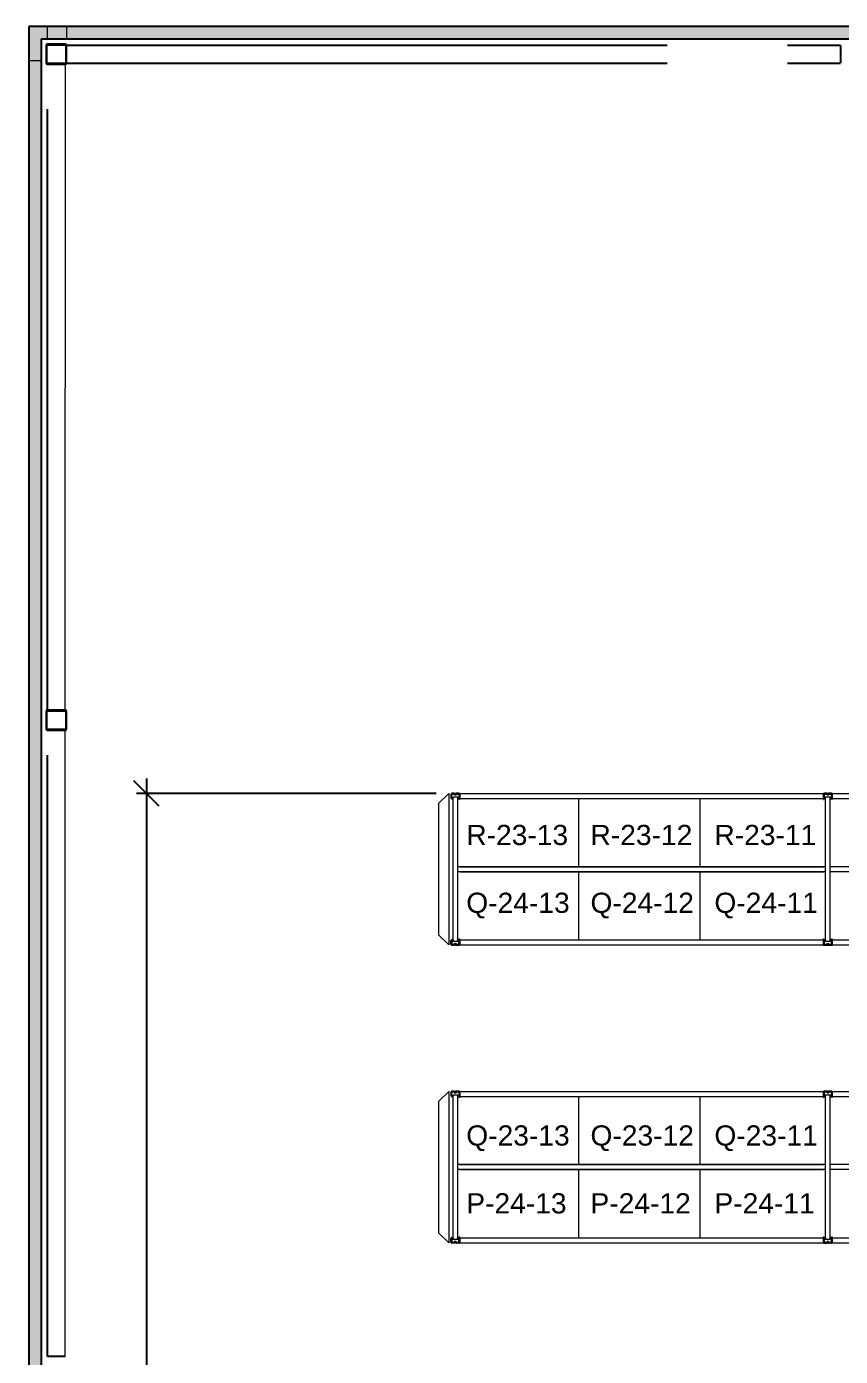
# Model space of a CAD drawing. Header units: inches. Extents: x 2743 to 10591, y -1604 to 5792.
# Drawn here: x 2807 to 3129, y 5121 to 5648 of the extents above; entities that cross this region are included whole.
import ezdxf

# ---------------------------------------------------------------- set-up
doc = ezdxf.new("R2010")
doc.units = ezdxf.units.IN
doc.header["$LTSCALE"] = 0.1875
doc.header["$MEASUREMENT"] = 0
doc.header["$PDMODE"] = 3
doc.header["$PDSIZE"] = 1.5
doc.linetypes.add('CENTERX2', pattern=[101.6, 63.5, -12.7, 12.7, -12.7])
doc.linetypes.add('dash2', pattern=[500, 400, -100])
for name, color, linetype, lineweight in [('22 Dimension', 7, 'Continuous', 5), ('32 Echelle', 160, 'Continuous', 15), ('33 Poutre', 30, 'Continuous', 15), ('37 Protection', 1, 'Continuous', 15)]:
    doc.layers.add(name, color=color, linetype=linetype, lineweight=lineweight)
for name, color, linetype in [('A-N-MUR-EXT', 5, 'Continuous'), ('A-N-MUR-INT', 3, 'Continuous'), ('A-N-STRUCTURE', 4, 'Continuous'), ('fill253', 253, 'Continuous'), ('S-N-ACIER', 4, 'Continuous')]:
    doc.layers.add(name, color=color, linetype=linetype)
doc.styles.add('arial', font='')
doc.styles.add('NOTE_GROS', font='', dxfattribs={"height": 20})
doc.styles.get('arial').set_extended_font_data('Arial')
doc.styles.get('NOTE_GROS').set_extended_font_data('SansSerif')
doc.dimstyles.new('Inch-Fraction-GROS', dxfattribs={"dimtxt": 20, "dimasz": 10, "dimexe": 4, "dimexo": 5, "dimgap": 1, "dimtad": 0, "dimtih": 1, "dimtoh": 1, "dimdec": 4, "dimzin": 0, "dimdsep": 46, "dimlunit": 5, "dimtxsty": 'NOTE_GROS', "dimblk": 'OBLIQUE', "dimcen": 0, "dimdle": 6, "dimadec": 1, "dimazin": 2, "dimtfac": 0.5, "dimtdec": 4, "dimtofl": 0, "dimtmove": 0, "dimatfit": 3, "dimfxl": 1, "dimtfillclr": 1, "dimfrac": 1, "dimtolj": 1, "dimtzin": 0, "dimarcsym": 0})

# ---------------------------------------------------------------- blocks, each defined once
blk = doc.blocks.new('_Oblique')
at = {"color": 0, "linetype": 'ByBlock', "lineweight": -2}
blk.add_line((-0.5, -0.5), (0.5, 0.5), dxfattribs=at)
blk = doc.blocks.new('*D120')
at = {"layer": '22 Dimension', "color": 0, "lineweight": -2, "transparency": 16777216}
for p, q in [((2854.05, 5350), (2854.05, 4410.99)), ((2968.83, 5344), (2850.05, 5344)), ((2854.05, 3449.98), (2854.05, 4388.99)), ((2968.83, 3455.98), (2850.05, 3455.98))]:
    blk.add_line(p, q, dxfattribs=at)
at = {"layer": 'Defpoints', "color": 0, "transparency": 16777216}
for p in [(2854.05, 5344), (2973.83, 5344), (2973.83, 3455.98)]:
    blk.add_point(p, dxfattribs=at)
at = {"layer": '22 Dimension', "color": 0, "lineweight": -2, "transparency": 16777216, "xscale": 10, "yscale": 10, "zscale": 10}
for p, rotation in [((2854.05, 5344), 90), ((2854.05, 3455.98), 270)]:
    blk.add_blockref('_Oblique', p, dxfattribs=dict(at, rotation=rotation))
at = {"layer": '22 Dimension', "color": 0, "transparency": 16777216, "insert": (2854.05, 4399.99), "char_height": 20, "attachment_point": 5, "style": 'NOTE_GROS'}
blk.add_mtext('\\A1;1888', dxfattribs=at)

msp = doc.modelspace()

# ---------------------------------------------------------------- hatches: boundary and pattern name
at = {"layer": '32 Echelle'}
for points in [[(2975.45882, 5341.81503), (2975.45882, 5342.00253), (2975.27132, 5342.00253)], [(2977.45882, 5341.81503), (2977.45882, 5342.00253), (2977.64632, 5342.00253)], [(3123.08382, 5341.81503), (3123.08382, 5342.00253), (3122.89632, 5342.00253)], [(3123.08382, 5341.81503), (3123.08382, 5342.00253), (3122.89632, 5342.00253)], [(3125.08382, 5341.81503), (3125.08382, 5342.00253), (3125.27132, 5342.00253)], [(3125.08382, 5341.81503), (3125.08382, 5342.00253), (3125.27132, 5342.00253)], [(2975.45882, 5286.19003), (2975.45882, 5286.00253), (2975.27132, 5286.00253)], [(2977.45882, 5286.19003), (2977.45882, 5286.00253), (2977.64632, 5286.00253)], [(3123.08382, 5286.19003), (3123.08382, 5286.00253), (3122.89632, 5286.00253)], [(3123.08382, 5286.19003), (3123.08382, 5286.00253), (3122.89632, 5286.00253)], [(3125.08382, 5286.19003), (3125.08382, 5286.00253), (3125.27132, 5286.00253)], [(3125.08382, 5286.19003), (3125.08382, 5286.00253), (3125.27132, 5286.00253)], [(2975.45882, 5223.81503), (2975.45882, 5224.00253), (2975.27132, 5224.00253)], [(2977.45882, 5223.81503), (2977.45882, 5224.00253), (2977.64632, 5224.00253)], [(3123.08382, 5223.81503), (3123.08382, 5224.00253), (3122.89632, 5224.00253)], [(3123.08382, 5223.81503), (3123.08382, 5224.00253), (3122.89632, 5224.00253)], [(3125.08382, 5223.81503), (3125.08382, 5224.00253), (3125.27132, 5224.00253)], [(3125.08382, 5223.81503), (3125.08382, 5224.00253), (3125.27132, 5224.00253)], [(2975.45882, 5168.19003), (2975.45882, 5168.00253), (2975.27132, 5168.00253)], [(2977.45882, 5168.19003), (2977.45882, 5168.00253), (2977.64632, 5168.00253)], [(3123.08382, 5168.19003), (3123.08382, 5168.00253), (3122.89632, 5168.00253)], [(3123.08382, 5168.19003), (3123.08382, 5168.00253), (3122.89632, 5168.00253)], [(3125.08382, 5168.19003), (3125.08382, 5168.00253), (3125.27132, 5168.00253)], [(3125.08382, 5168.19003), (3125.08382, 5168.00253), (3125.27132, 5168.00253)]]:
    msp.add_hatch(color=256, dxfattribs=at).paths.add_polyline_path(points)
at = {"layer": 'fill253'}
h = msp.add_hatch(color=7, dxfattribs=at)
h.dxf.hatch_style = 1
h.paths.add_polyline_path([(5517.44902, 4634.2983), (5512.52777, 4634.2983), (5512.54172, 4296.66232), (5517.46297, 4296.66232)])
h.paths.add_polyline_path([(5517.44903, 4881.11089), (5512.52778, 4881.11089), (5512.52778, 4775.21102), (5517.44903, 4775.21102)])
h.paths.add_polyline_path([(5517.44903, 5127.92329), (5512.52778, 5127.92329), (5512.52777, 5022.02362), (5517.44902, 5022.02362)])
h.paths.add_polyline_path([(4628.42938, 2943.29277), (4625.95018, 2938.37099), (5517.46297, 2938.37152), (5517.46297, 3130.36129), (5512.54172, 3130.36129), (5512.54172, 2943.29277)])
h.paths.add_polyline_path([(4200.50372, 2845.33593), (4208.49739, 2846.64062), (4193.49822, 2938.36282), (4192.72048, 2943.12545), (4184.51381, 2943.12545), (4185.25735, 2938.4929)])
h.paths.add_polyline_path([(4618.93272, 2938.2042), (4619.31197, 2936.00974), (4626.09389, 2937.11042), (4625.95018, 2938.37099), (4628.42938, 2943.29277), (4618.12265, 2943.29277)])
h.paths.add_polyline_path([(5517.46297, 5355.98239), (5512.54172, 5355.98239), (5512.52778, 5268.83602), (5517.44903, 5268.83602)])
h.paths.add_polyline_path([(2812.35741, 3123.02867), (2806.55239, 3125.08232), (2806.55239, 3123.83686), (2807.41263, 3123.50795), (2807.41906, 2938.2042), (3075.9398, 2938.37153), (3075.93335, 2943.29278), (2812.34031, 2943.12545)])
h.paths.add_polyline_path([(2807.41906, 3827.66882), (2812.34031, 3826.6441), (2812.34031, 4320.4792), (2807.41906, 4320.4792)])
h.paths.add_polyline_path([(5512.54172, 3862.52649), (5517.46297, 3862.52649), (5517.46297, 4254.42566), (5512.54172, 4254.42566)])
h.paths.add_polyline_path([(5512.5356, 3801.08425), (5517.45685, 3801.08425), (5517.46297, 3862.52649), (5512.54172, 3862.52649)])
h.paths.add_polyline_path([(5512.54172, 3656.9925), (5517.46297, 3656.9925), (5517.45685, 3765.06188), (5512.5356, 3765.06188)])
h.paths.add_polyline_path([(5512.53298, 3584.94295), (5517.45423, 3584.94295), (5517.46296, 3620.96895), (5512.54171, 3620.96895)])
h.paths.add_polyline_path([(5512.5391, 3512.89586), (5517.46035, 3512.89586), (5517.46066, 3548.92185), (5512.53941, 3548.92185)])
h.paths.add_polyline_path([(5512.5391, 3440.8512), (5517.46035, 3440.8512), (5517.46035, 3476.87475), (5512.5391, 3476.87475)])
h.paths.add_polyline_path([(4035.91549, 5642.91315), (4035.91549, 5647.83442), (2807.41263, 5647.83442), (2807.41906, 4361.46337), (2812.34031, 4361.46337), (2812.33388, 5642.91317)])
h.paths.add_polyline_path([(3118.18201, 2943.29277), (3118.18223, 2938.37152), (4185.31745, 2938.2042), (4184.51381, 2943.12545)])
h.paths.add_polyline_path([(4279.25656, 5642.88457), (4279.25657, 5647.80617), (4078.1514, 5647.83389), (4078.1514, 5642.91262)])
h.paths.add_polyline_path([(4872.5115, 5647.66709), (4872.5115, 5642.74584), (5512.54172, 5642.74584), (5512.54177, 5510.71941), (5517.46302, 5510.71941), (5517.46297, 5647.66709)])
h.paths.add_polyline_path([(5517.45593, 3260.73346), (5512.53008, 3260.73345), (5512.54172, 3172.43063), (5517.46297, 3172.43063)])
h.paths.add_polyline_path([(5512.53008, 3296.75701), (5517.45593, 3296.75699), (5517.45423, 3404.82765), (5512.53298, 3404.82765)])

# ---------------------------------------------------------------- linework, layer by layer
at = {"layer": '22 Dimension'}
for p, q in [((2814.78387, 5642.91317), (2814.78387, 5647.83442)), ((2822.33386, 5647.83442), (2822.33386, 5642.91317)), ((2812.36131, 5634.2346), (2807.41263, 5634.23998)), ((2821.81843, 5632.29853), (2821.7712, 5377.06387)), ((2821.81843, 5632.29853), (2821.81843, 5632.91319)), ((2821.76972, 5369.06389), (2821.72382, 5121.01827)), ((3025.45882, 5315.00253), (3025.45882, 5342.00253)), ((3073.45882, 5315.00253), (3073.45882, 5342.00253)), ((3123.08382, 5315.00253), (2977.45882, 5315.00253)), ((3123.08382, 5313.00253), (2977.45882, 5313.00253)), ((3025.45882, 5286.00253), (3025.45882, 5313.00253)), ((3073.45882, 5286.00253), (3073.45882, 5313.00253)), ((3270.70882, 5315.00253), (3125.08382, 5315.00253)), ((3270.70882, 5313.00253), (3125.08382, 5313.00253)), ((3025.45882, 5197.00253), (3025.45882, 5224.00253)), ((3073.45882, 5197.00253), (3073.45882, 5224.00253)), ((3123.08382, 5197.00253), (2977.45882, 5197.00253)), ((3123.08382, 5195.00253), (2977.45882, 5195.00253)), ((3025.45882, 5168.00253), (3025.45882, 5195.00253)), ((3073.45882, 5168.00253), (3073.45882, 5195.00253)), ((3270.70882, 5197.00253), (3125.08382, 5197.00253)), ((3270.70882, 5195.00253), (3125.08382, 5195.00253))]:
    msp.add_line(p, q, dxfattribs=at)
at = {"layer": '32 Echelle', "linetype": 'Continuous', "lineweight": 25}
for p, q in [((2974.83386, 5343.81878), (2974.83386, 5342.18628)), ((2974.92386, 5342.18628), (2974.92386, 5343.81878)), ((2975.94645, 5344.00253), (2975.01761, 5344.00253)), ((2975.01761, 5343.91253), (2975.94645, 5343.91253)), ((2975.43386, 5342.09253), (2975.01761, 5342.09253)), ((2975.01761, 5342.00253), (2975.43386, 5342.00253)), ((2975.43386, 5342.00253), (2975.43386, 5342.09253)), ((2976.0361, 5343.84619), (2976.08001, 5343.70256)), ((2976.16608, 5343.72887), (2976.12217, 5343.8725)), ((2976.6619, 5343.66253), (2976.25573, 5343.66253)), ((2976.25573, 5343.57253), (2976.6619, 5343.57253)), ((2976.79547, 5343.8725), (2976.75155, 5343.72887)), ((2976.83762, 5343.70256), (2976.88153, 5343.84619)), ((2977.90002, 5344.00253), (2976.97119, 5344.00253)), ((2976.97119, 5343.91253), (2977.90002, 5343.91253)), ((2977.90002, 5342.09253), (2977.48377, 5342.09253)), ((2977.48377, 5342.09253), (2977.48377, 5342.00253)), ((2977.48377, 5342.00253), (2977.90002, 5342.00253)), ((2977.99377, 5343.81878), (2977.99377, 5342.18628)), ((2978.08377, 5342.18628), (2978.08377, 5343.81878)), ((3122.45886, 5343.81878), (3122.45886, 5342.18628)), ((3122.45886, 5343.81878), (3122.45886, 5342.18628)), ((3122.54886, 5342.18628), (3122.54886, 5343.81878)), ((3122.54886, 5342.18628), (3122.54886, 5343.81878)), ((3123.57145, 5344.00253), (3122.64261, 5344.00253)), ((3123.57145, 5344.00253), (3122.64261, 5344.00253)), ((3122.64261, 5343.91253), (3123.57145, 5343.91253)), ((3122.64261, 5343.91253), (3123.57145, 5343.91253)), ((3123.05886, 5342.09253), (3122.64261, 5342.09253)), ((3123.05886, 5342.09253), (3122.64261, 5342.09253)), ((3122.64261, 5342.00253), (3123.05886, 5342.00253)), ((3122.64261, 5342.00253), (3123.05886, 5342.00253)), ((3123.05886, 5342.00253), (3123.05886, 5342.09253)), ((3123.05886, 5342.00253), (3123.05886, 5342.09253)), ((3123.6611, 5343.84619), (3123.70501, 5343.70256)), ((3123.6611, 5343.84619), (3123.70501, 5343.70256)), ((3123.79108, 5343.72887), (3123.74717, 5343.8725)), ((3123.79108, 5343.72887), (3123.74717, 5343.8725)), ((3124.2869, 5343.66253), (3123.88073, 5343.66253)), ((3124.2869, 5343.66253), (3123.88073, 5343.66253)), ((3123.88073, 5343.57253), (3124.2869, 5343.57253)), ((3123.88073, 5343.57253), (3124.2869, 5343.57253)), ((3124.42047, 5343.8725), (3124.37655, 5343.72887)), ((3124.42047, 5343.8725), (3124.37655, 5343.72887)), ((3124.46262, 5343.70256), (3124.50653, 5343.84619)), ((3124.46262, 5343.70256), (3124.50653, 5343.84619)), ((3125.52502, 5344.00253), (3124.59619, 5344.00253)), ((3125.52502, 5344.00253), (3124.59619, 5344.00253)), ((3124.59619, 5343.91253), (3125.52502, 5343.91253)), ((3124.59619, 5343.91253), (3125.52502, 5343.91253)), ((3125.52502, 5342.09253), (3125.10877, 5342.09253)), ((3125.10877, 5342.09253), (3125.10877, 5342.00253)), ((3125.52502, 5342.09253), (3125.10877, 5342.09253)), ((3125.10877, 5342.09253), (3125.10877, 5342.00253)), ((3125.10877, 5342.00253), (3125.52502, 5342.00253)), ((3125.10877, 5342.00253), (3125.52502, 5342.00253)), ((3125.61877, 5343.81878), (3125.61877, 5342.18628)), ((3125.61877, 5343.81878), (3125.61877, 5342.18628)), ((3125.70877, 5342.18628), (3125.70877, 5343.81878)), ((3125.70877, 5342.18628), (3125.70877, 5343.81878)), ((2974.83386, 5284.18628), (2974.83386, 5285.81878)), ((2974.92386, 5285.81878), (2974.92386, 5284.18628)), ((2975.01761, 5286.00253), (2975.43386, 5286.00253)), ((2975.43386, 5285.91253), (2975.01761, 5285.91253)), ((2975.01761, 5284.09253), (2975.94645, 5284.09253)), ((2975.94645, 5284.00253), (2975.01761, 5284.00253)), ((2975.43386, 5286.00253), (2975.43386, 5285.91253)), ((2976.0361, 5284.15887), (2976.08001, 5284.3025)), ((2976.16608, 5284.27619), (2976.12217, 5284.13256)), ((2976.25573, 5284.43253), (2976.6619, 5284.43253)), ((2976.6619, 5284.34253), (2976.25573, 5284.34253)), ((2976.79547, 5284.13256), (2976.75155, 5284.27619)), ((2976.83762, 5284.3025), (2976.88153, 5284.15887)), ((2976.97119, 5284.09253), (2977.90002, 5284.09253)), ((2977.90002, 5284.00253), (2976.97119, 5284.00253)), ((2977.48377, 5286.00253), (2977.90002, 5286.00253)), ((2977.48377, 5285.91253), (2977.48377, 5286.00253)), ((2977.90002, 5285.91253), (2977.48377, 5285.91253)), ((2977.99377, 5284.18628), (2977.99377, 5285.81878)), ((2978.08377, 5285.81878), (2978.08377, 5284.18628)), ((3122.45886, 5284.18628), (3122.45886, 5285.81878)), ((3122.45886, 5284.18628), (3122.45886, 5285.81878)), ((3122.54886, 5285.81878), (3122.54886, 5284.18628)), ((3122.54886, 5285.81878), (3122.54886, 5284.18628)), ((3122.64261, 5286.00253), (3123.05886, 5286.00253)), ((3122.64261, 5286.00253), (3123.05886, 5286.00253)), ((3123.05886, 5285.91253), (3122.64261, 5285.91253)), ((3123.05886, 5285.91253), (3122.64261, 5285.91253)), ((3122.64261, 5284.09253), (3123.57145, 5284.09253)), ((3122.64261, 5284.09253), (3123.57145, 5284.09253)), ((3123.57145, 5284.00253), (3122.64261, 5284.00253)), ((3123.57145, 5284.00253), (3122.64261, 5284.00253)), ((3123.05886, 5286.00253), (3123.05886, 5285.91253)), ((3123.05886, 5286.00253), (3123.05886, 5285.91253)), ((3123.6611, 5284.15887), (3123.70501, 5284.3025)), ((3123.6611, 5284.15887), (3123.70501, 5284.3025)), ((3123.79108, 5284.27619), (3123.74717, 5284.13256)), ((3123.79108, 5284.27619), (3123.74717, 5284.13256)), ((3123.88073, 5284.43253), (3124.2869, 5284.43253)), ((3123.88073, 5284.43253), (3124.2869, 5284.43253)), ((3124.2869, 5284.34253), (3123.88073, 5284.34253)), ((3124.2869, 5284.34253), (3123.88073, 5284.34253)), ((3124.42047, 5284.13256), (3124.37655, 5284.27619)), ((3124.42047, 5284.13256), (3124.37655, 5284.27619)), ((3124.46262, 5284.3025), (3124.50653, 5284.15887)), ((3124.46262, 5284.3025), (3124.50653, 5284.15887)), ((3124.59619, 5284.09253), (3125.52502, 5284.09253)), ((3124.59619, 5284.09253), (3125.52502, 5284.09253)), ((3125.52502, 5284.00253), (3124.59619, 5284.00253)), ((3125.52502, 5284.00253), (3124.59619, 5284.00253)), ((3125.10877, 5286.00253), (3125.52502, 5286.00253)), ((3125.10877, 5285.91253), (3125.10877, 5286.00253)), ((3125.10877, 5286.00253), (3125.52502, 5286.00253)), ((3125.10877, 5285.91253), (3125.10877, 5286.00253)), ((3125.52502, 5285.91253), (3125.10877, 5285.91253)), ((3125.52502, 5285.91253), (3125.10877, 5285.91253)), ((3125.61877, 5284.18628), (3125.61877, 5285.81878)), ((3125.61877, 5284.18628), (3125.61877, 5285.81878)), ((3125.70877, 5285.81878), (3125.70877, 5284.18628)), ((3125.70877, 5285.81878), (3125.70877, 5284.18628)), ((2974.83386, 5225.81878), (2974.83386, 5224.18628)), ((2974.92386, 5224.18628), (2974.92386, 5225.81878)), ((2975.94645, 5226.00253), (2975.01761, 5226.00253)), ((2975.01761, 5225.91253), (2975.94645, 5225.91253)), ((2975.43386, 5224.09253), (2975.01761, 5224.09253)), ((2975.01761, 5224.00253), (2975.43386, 5224.00253)), ((2975.43386, 5224.00253), (2975.43386, 5224.09253)), ((2976.0361, 5225.84619), (2976.08001, 5225.70256)), ((2976.16608, 5225.72887), (2976.12217, 5225.8725)), ((2976.6619, 5225.66253), (2976.25573, 5225.66253)), ((2976.25573, 5225.57253), (2976.6619, 5225.57253)), ((2976.79547, 5225.8725), (2976.75155, 5225.72887)), ((2976.83762, 5225.70256), (2976.88153, 5225.84619)), ((2977.90002, 5226.00253), (2976.97119, 5226.00253)), ((2976.97119, 5225.91253), (2977.90002, 5225.91253)), ((2977.90002, 5224.09253), (2977.48377, 5224.09253)), ((2977.48377, 5224.09253), (2977.48377, 5224.00253)), ((2977.48377, 5224.00253), (2977.90002, 5224.00253)), ((2977.99377, 5225.81878), (2977.99377, 5224.18628)), ((2978.08377, 5224.18628), (2978.08377, 5225.81878)), ((3122.45886, 5225.81878), (3122.45886, 5224.18628)), ((3122.45886, 5225.81878), (3122.45886, 5224.18628)), ((3122.54886, 5224.18628), (3122.54886, 5225.81878)), ((3122.54886, 5224.18628), (3122.54886, 5225.81878)), ((3123.57145, 5226.00253), (3122.64261, 5226.00253)), ((3123.57145, 5226.00253), (3122.64261, 5226.00253)), ((3122.64261, 5225.91253), (3123.57145, 5225.91253)), ((3122.64261, 5225.91253), (3123.57145, 5225.91253)), ((3123.05886, 5224.09253), (3122.64261, 5224.09253)), ((3123.05886, 5224.09253), (3122.64261, 5224.09253)), ((3122.64261, 5224.00253), (3123.05886, 5224.00253)), ((3122.64261, 5224.00253), (3123.05886, 5224.00253)), ((3123.05886, 5224.00253), (3123.05886, 5224.09253)), ((3123.05886, 5224.00253), (3123.05886, 5224.09253)), ((3123.6611, 5225.84619), (3123.70501, 5225.70256)), ((3123.6611, 5225.84619), (3123.70501, 5225.70256)), ((3123.79108, 5225.72887), (3123.74717, 5225.8725)), ((3123.79108, 5225.72887), (3123.74717, 5225.8725)), ((3124.2869, 5225.66253), (3123.88073, 5225.66253)), ((3124.2869, 5225.66253), (3123.88073, 5225.66253)), ((3123.88073, 5225.57253), (3124.2869, 5225.57253)), ((3123.88073, 5225.57253), (3124.2869, 5225.57253)), ((3124.42047, 5225.8725), (3124.37655, 5225.72887)), ((3124.42047, 5225.8725), (3124.37655, 5225.72887)), ((3124.46262, 5225.70256), (3124.50653, 5225.84619)), ((3124.46262, 5225.70256), (3124.50653, 5225.84619)), ((3125.52502, 5226.00253), (3124.59619, 5226.00253)), ((3125.52502, 5226.00253), (3124.59619, 5226.00253)), ((3124.59619, 5225.91253), (3125.52502, 5225.91253)), ((3124.59619, 5225.91253), (3125.52502, 5225.91253)), ((3125.52502, 5224.09253), (3125.10877, 5224.09253)), ((3125.10877, 5224.09253), (3125.10877, 5224.00253)), ((3125.52502, 5224.09253), (3125.10877, 5224.09253)), ((3125.10877, 5224.09253), (3125.10877, 5224.00253)), ((3125.10877, 5224.00253), (3125.52502, 5224.00253)), ((3125.10877, 5224.00253), (3125.52502, 5224.00253)), ((3125.61877, 5225.81878), (3125.61877, 5224.18628)), ((3125.61877, 5225.81878), (3125.61877, 5224.18628)), ((3125.70877, 5224.18628), (3125.70877, 5225.81878)), ((3125.70877, 5224.18628), (3125.70877, 5225.81878)), ((2974.83386, 5166.18628), (2974.83386, 5167.81878)), ((2974.92386, 5167.81878), (2974.92386, 5166.18628)), ((2975.01761, 5168.00253), (2975.43386, 5168.00253)), ((2975.43386, 5167.91253), (2975.01761, 5167.91253)), ((2975.01761, 5166.09253), (2975.94645, 5166.09253)), ((2975.94645, 5166.00253), (2975.01761, 5166.00253)), ((2975.43386, 5168.00253), (2975.43386, 5167.91253)), ((2976.0361, 5166.15887), (2976.08001, 5166.3025)), ((2976.16608, 5166.27619), (2976.12217, 5166.13256)), ((2976.25573, 5166.43253), (2976.6619, 5166.43253)), ((2976.6619, 5166.34253), (2976.25573, 5166.34253)), ((2976.79547, 5166.13256), (2976.75155, 5166.27619)), ((2976.83762, 5166.3025), (2976.88153, 5166.15887)), ((2976.97119, 5166.09253), (2977.90002, 5166.09253)), ((2977.90002, 5166.00253), (2976.97119, 5166.00253)), ((2977.48377, 5168.00253), (2977.90002, 5168.00253)), ((2977.48377, 5167.91253), (2977.48377, 5168.00253)), ((2977.90002, 5167.91253), (2977.48377, 5167.91253)), ((2977.99377, 5166.18628), (2977.99377, 5167.81878)), ((2978.08377, 5167.81878), (2978.08377, 5166.18628)), ((3122.45886, 5166.18628), (3122.45886, 5167.81878)), ((3122.45886, 5166.18628), (3122.45886, 5167.81878)), ((3122.54886, 5167.81878), (3122.54886, 5166.18628)), ((3122.54886, 5167.81878), (3122.54886, 5166.18628)), ((3122.64261, 5168.00253), (3123.05886, 5168.00253)), ((3122.64261, 5168.00253), (3123.05886, 5168.00253)), ((3123.05886, 5167.91253), (3122.64261, 5167.91253)), ((3123.05886, 5167.91253), (3122.64261, 5167.91253)), ((3122.64261, 5166.09253), (3123.57145, 5166.09253)), ((3122.64261, 5166.09253), (3123.57145, 5166.09253)), ((3123.57145, 5166.00253), (3122.64261, 5166.00253)), ((3123.57145, 5166.00253), (3122.64261, 5166.00253)), ((3123.05886, 5168.00253), (3123.05886, 5167.91253)), ((3123.05886, 5168.00253), (3123.05886, 5167.91253)), ((3123.6611, 5166.15887), (3123.70501, 5166.3025)), ((3123.6611, 5166.15887), (3123.70501, 5166.3025)), ((3123.79108, 5166.27619), (3123.74717, 5166.13256)), ((3123.79108, 5166.27619), (3123.74717, 5166.13256)), ((3123.88073, 5166.43253), (3124.2869, 5166.43253)), ((3123.88073, 5166.43253), (3124.2869, 5166.43253)), ((3124.2869, 5166.34253), (3123.88073, 5166.34253)), ((3124.2869, 5166.34253), (3123.88073, 5166.34253)), ((3124.42047, 5166.13256), (3124.37655, 5166.27619)), ((3124.42047, 5166.13256), (3124.37655, 5166.27619)), ((3124.46262, 5166.3025), (3124.50653, 5166.15887)), ((3124.46262, 5166.3025), (3124.50653, 5166.15887)), ((3124.59619, 5166.09253), (3125.52502, 5166.09253)), ((3124.59619, 5166.09253), (3125.52502, 5166.09253)), ((3125.52502, 5166.00253), (3124.59619, 5166.00253)), ((3125.52502, 5166.00253), (3124.59619, 5166.00253)), ((3125.10877, 5168.00253), (3125.52502, 5168.00253)), ((3125.10877, 5167.91253), (3125.10877, 5168.00253)), ((3125.10877, 5168.00253), (3125.52502, 5168.00253)), ((3125.10877, 5167.91253), (3125.10877, 5168.00253)), ((3125.52502, 5167.91253), (3125.10877, 5167.91253)), ((3125.52502, 5167.91253), (3125.10877, 5167.91253)), ((3125.61877, 5166.18628), (3125.61877, 5167.81878)), ((3125.61877, 5166.18628), (3125.61877, 5167.81878)), ((3125.70877, 5167.81878), (3125.70877, 5166.18628)), ((3125.70877, 5167.81878), (3125.70877, 5166.18628))]:
    msp.add_line(p, q, dxfattribs=at)
at = {"layer": '32 Echelle'}
for p, q in [((2975.45882, 5342.00253), (2975.27132, 5342.00253)), ((2975.45882, 5341.81503), (2975.27132, 5342.00253)), ((2977.45882, 5342.50253), (2975.45882, 5342.50253)), ((2975.45882, 5342.50253), (2975.45882, 5285.50253)), ((2975.45882, 5341.81503), (2975.45882, 5342.00253)), ((2977.45882, 5285.50253), (2977.45882, 5342.50253)), ((2977.45882, 5342.00253), (2977.64632, 5342.00253)), ((2977.45882, 5341.81503), (2977.45882, 5342.00253)), ((2977.45882, 5341.81503), (2977.64632, 5342.00253)), ((3123.08382, 5342.00253), (3122.89632, 5342.00253)), ((3123.08382, 5341.81503), (3122.89632, 5342.00253)), ((3123.08382, 5342.00253), (3122.89632, 5342.00253)), ((3123.08382, 5341.81503), (3122.89632, 5342.00253)), ((3125.08382, 5342.50253), (3123.08382, 5342.50253)), ((3123.08382, 5342.50253), (3123.08382, 5285.50253)), ((3125.08382, 5342.50253), (3123.08382, 5342.50253)), ((3123.08382, 5342.50253), (3123.08382, 5285.50253)), ((3123.08382, 5341.81503), (3123.08382, 5342.00253)), ((3123.08382, 5341.81503), (3123.08382, 5342.00253)), ((3125.08382, 5285.50253), (3125.08382, 5342.50253)), ((3125.08382, 5285.50253), (3125.08382, 5342.50253)), ((3125.08382, 5342.00253), (3125.27132, 5342.00253)), ((3125.08382, 5341.81503), (3125.08382, 5342.00253)), ((3125.08382, 5341.81503), (3125.27132, 5342.00253)), ((3125.08382, 5342.00253), (3125.27132, 5342.00253)), ((3125.08382, 5341.81503), (3125.08382, 5342.00253)), ((3125.08382, 5341.81503), (3125.27132, 5342.00253)), ((2975.45882, 5286.19003), (2975.27132, 5286.00253)), ((2975.45882, 5286.00253), (2975.27132, 5286.00253)), ((2975.45882, 5286.19003), (2975.45882, 5286.00253)), ((2975.45882, 5285.50253), (2977.45882, 5285.50253)), ((2977.45882, 5286.19003), (2977.45882, 5286.00253)), ((2977.45882, 5286.19003), (2977.64632, 5286.00253)), ((2977.45882, 5286.00253), (2977.64632, 5286.00253)), ((3123.08382, 5286.19003), (3122.89632, 5286.00253)), ((3123.08382, 5286.19003), (3122.89632, 5286.00253)), ((3123.08382, 5286.00253), (3122.89632, 5286.00253)), ((3123.08382, 5286.00253), (3122.89632, 5286.00253)), ((3123.08382, 5286.19003), (3123.08382, 5286.00253)), ((3123.08382, 5286.19003), (3123.08382, 5286.00253)), ((3123.08382, 5285.50253), (3125.08382, 5285.50253)), ((3123.08382, 5285.50253), (3125.08382, 5285.50253)), ((3125.08382, 5286.19003), (3125.08382, 5286.00253)), ((3125.08382, 5286.19003), (3125.27132, 5286.00253)), ((3125.08382, 5286.19003), (3125.08382, 5286.00253)), ((3125.08382, 5286.19003), (3125.27132, 5286.00253)), ((3125.08382, 5286.00253), (3125.27132, 5286.00253)), ((3125.08382, 5286.00253), (3125.27132, 5286.00253)), ((2975.45882, 5224.00253), (2975.27132, 5224.00253)), ((2975.45882, 5223.81503), (2975.27132, 5224.00253)), ((2977.45882, 5224.50253), (2975.45882, 5224.50253)), ((2975.45882, 5224.50253), (2975.45882, 5167.50253)), ((2975.45882, 5223.81503), (2975.45882, 5224.00253)), ((2977.45882, 5167.50253), (2977.45882, 5224.50253)), ((2977.45882, 5224.00253), (2977.64632, 5224.00253)), ((2977.45882, 5223.81503), (2977.45882, 5224.00253)), ((2977.45882, 5223.81503), (2977.64632, 5224.00253)), ((3123.08382, 5224.00253), (3122.89632, 5224.00253)), ((3123.08382, 5223.81503), (3122.89632, 5224.00253)), ((3123.08382, 5224.00253), (3122.89632, 5224.00253)), ((3123.08382, 5223.81503), (3122.89632, 5224.00253)), ((3125.08382, 5224.50253), (3123.08382, 5224.50253)), ((3123.08382, 5224.50253), (3123.08382, 5167.50253)), ((3125.08382, 5224.50253), (3123.08382, 5224.50253)), ((3123.08382, 5224.50253), (3123.08382, 5167.50253)), ((3123.08382, 5223.81503), (3123.08382, 5224.00253)), ((3123.08382, 5223.81503), (3123.08382, 5224.00253)), ((3125.08382, 5167.50253), (3125.08382, 5224.50253)), ((3125.08382, 5167.50253), (3125.08382, 5224.50253)), ((3125.08382, 5224.00253), (3125.27132, 5224.00253)), ((3125.08382, 5223.81503), (3125.08382, 5224.00253)), ((3125.08382, 5223.81503), (3125.27132, 5224.00253)), ((3125.08382, 5224.00253), (3125.27132, 5224.00253)), ((3125.08382, 5223.81503), (3125.08382, 5224.00253)), ((3125.08382, 5223.81503), (3125.27132, 5224.00253)), ((2975.45882, 5168.19003), (2975.27132, 5168.00253)), ((2975.45882, 5168.19003), (2975.45882, 5168.00253)), ((2977.45882, 5168.19003), (2977.45882, 5168.00253)), ((2977.45882, 5168.19003), (2977.64632, 5168.00253)), ((3123.08382, 5168.19003), (3122.89632, 5168.00253)), ((3123.08382, 5168.19003), (3122.89632, 5168.00253)), ((3123.08382, 5168.19003), (3123.08382, 5168.00253)), ((3123.08382, 5168.19003), (3123.08382, 5168.00253)), ((3125.08382, 5168.19003), (3125.08382, 5168.00253)), ((3125.08382, 5168.19003), (3125.27132, 5168.00253)), ((3125.08382, 5168.19003), (3125.08382, 5168.00253)), ((3125.08382, 5168.19003), (3125.27132, 5168.00253)), ((2975.45882, 5168.00253), (2975.27132, 5168.00253)), ((2975.45882, 5167.50253), (2977.45882, 5167.50253)), ((2977.45882, 5168.00253), (2977.64632, 5168.00253)), ((3123.08382, 5168.00253), (3122.89632, 5168.00253)), ((3123.08382, 5168.00253), (3122.89632, 5168.00253)), ((3123.08382, 5167.50253), (3125.08382, 5167.50253)), ((3123.08382, 5167.50253), (3125.08382, 5167.50253)), ((3125.08382, 5168.00253), (3125.27132, 5168.00253)), ((3125.08382, 5168.00253), (3125.27132, 5168.00253))]:
    msp.add_line(p, q, dxfattribs=at)
at = {"layer": '32 Echelle', "linetype": 'Continuous', "lineweight": 25}
for centre, radius, start, end in [((2975.01761, 5343.81878), 0.18375, 90, 180), ((2975.01761, 5342.18628), 0.18375, 180, 270), ((2975.01761, 5343.81878), 0.09375, 90, 180), ((2975.01761, 5342.18628), 0.09375, 180, 270), ((2975.94645, 5343.81878), 0.18375, 17, 90), ((2975.94645, 5343.81878), 0.09375, 17, 90), ((2976.25573, 5343.75628), 0.18375, 197, 270), ((2976.25573, 5343.75628), 0.09375, 197, 270), ((2976.6619, 5343.75628), 0.09375, 270, 343), ((2976.6619, 5343.75628), 0.18375, 270, 343), ((2976.97119, 5343.81878), 0.18375, 90, 163), ((2976.97119, 5343.81878), 0.09375, 90, 163), ((2977.90002, 5343.81878), 0.18375, 0, 90), ((2977.90002, 5343.81878), 0.09375, 0, 90), ((2977.90002, 5342.18628), 0.09375, 270, 0), ((2977.90002, 5342.18628), 0.18375, 270, 0), ((3122.64261, 5343.81878), 0.18375, 90, 180), ((3122.64261, 5343.81878), 0.18375, 90, 180), ((3122.64261, 5342.18628), 0.18375, 180, 270), ((3122.64261, 5342.18628), 0.18375, 180, 270), ((3122.64261, 5343.81878), 0.09375, 90, 180), ((3122.64261, 5343.81878), 0.09375, 90, 180), ((3122.64261, 5342.18628), 0.09375, 180, 270), ((3122.64261, 5342.18628), 0.09375, 180, 270), ((3123.57145, 5343.81878), 0.18375, 17, 90), ((3123.57145, 5343.81878), 0.18375, 17, 90), ((3123.57145, 5343.81878), 0.09375, 17, 90), ((3123.57145, 5343.81878), 0.09375, 17, 90), ((3123.88073, 5343.75628), 0.18375, 197, 270), ((3123.88073, 5343.75628), 0.18375, 197, 270), ((3123.88073, 5343.75628), 0.09375, 197, 270), ((3123.88073, 5343.75628), 0.09375, 197, 270), ((3124.2869, 5343.75628), 0.09375, 270, 343), ((3124.2869, 5343.75628), 0.09375, 270, 343), ((3124.2869, 5343.75628), 0.18375, 270, 343), ((3124.2869, 5343.75628), 0.18375, 270, 343), ((3124.59619, 5343.81878), 0.18375, 90, 163), ((3124.59619, 5343.81878), 0.18375, 90, 163), ((3124.59619, 5343.81878), 0.09375, 90, 163), ((3124.59619, 5343.81878), 0.09375, 90, 163), ((3125.52502, 5343.81878), 0.18375, 0, 90), ((3125.52502, 5343.81878), 0.18375, 0, 90), ((3125.52502, 5343.81878), 0.09375, 0, 90), ((3125.52502, 5343.81878), 0.09375, 0, 90), ((3125.52502, 5342.18628), 0.09375, 270, 0), ((3125.52502, 5342.18628), 0.18375, 270, 0), ((3125.52502, 5342.18628), 0.09375, 270, 0), ((3125.52502, 5342.18628), 0.18375, 270, 0), ((2975.01761, 5285.81878), 0.18375, 90, 180), ((2975.01761, 5284.18628), 0.18375, 180, 270), ((2975.01761, 5285.81878), 0.09375, 90, 180), ((2975.01761, 5284.18628), 0.09375, 180, 270), ((2975.94645, 5284.18628), 0.09375, 270, 343), ((2975.94645, 5284.18628), 0.18375, 270, 343), ((2976.25573, 5284.24878), 0.18375, 90, 163), ((2976.25573, 5284.24878), 0.09375, 90, 163), ((2976.6619, 5284.24878), 0.18375, 17, 90), ((2976.6619, 5284.24878), 0.09375, 17, 90), ((2976.97119, 5284.18628), 0.18375, 197, 270), ((2976.97119, 5284.18628), 0.09375, 197, 270), ((2977.90002, 5285.81878), 0.18375, 0, 90), ((2977.90002, 5285.81878), 0.09375, 0, 90), ((2977.90002, 5284.18628), 0.09375, 270, 0), ((2977.90002, 5284.18628), 0.18375, 270, 0), ((3122.64261, 5285.81878), 0.18375, 90, 180), ((3122.64261, 5285.81878), 0.18375, 90, 180), ((3122.64261, 5284.18628), 0.18375, 180, 270), ((3122.64261, 5284.18628), 0.18375, 180, 270), ((3122.64261, 5285.81878), 0.09375, 90, 180), ((3122.64261, 5285.81878), 0.09375, 90, 180), ((3122.64261, 5284.18628), 0.09375, 180, 270), ((3122.64261, 5284.18628), 0.09375, 180, 270), ((3123.57145, 5284.18628), 0.09375, 270, 343), ((3123.57145, 5284.18628), 0.09375, 270, 343), ((3123.57145, 5284.18628), 0.18375, 270, 343), ((3123.57145, 5284.18628), 0.18375, 270, 343), ((3123.88073, 5284.24878), 0.18375, 90, 163), ((3123.88073, 5284.24878), 0.18375, 90, 163), ((3123.88073, 5284.24878), 0.09375, 90, 163), ((3123.88073, 5284.24878), 0.09375, 90, 163), ((3124.2869, 5284.24878), 0.18375, 17, 90), ((3124.2869, 5284.24878), 0.18375, 17, 90), ((3124.2869, 5284.24878), 0.09375, 17, 90), ((3124.2869, 5284.24878), 0.09375, 17, 90), ((3124.59619, 5284.18628), 0.18375, 197, 270), ((3124.59619, 5284.18628), 0.18375, 197, 270), ((3124.59619, 5284.18628), 0.09375, 197, 270), ((3124.59619, 5284.18628), 0.09375, 197, 270), ((3125.52502, 5285.81878), 0.18375, 0, 90), ((3125.52502, 5285.81878), 0.18375, 0, 90), ((3125.52502, 5285.81878), 0.09375, 0, 90), ((3125.52502, 5285.81878), 0.09375, 0, 90), ((3125.52502, 5284.18628), 0.09375, 270, 0), ((3125.52502, 5284.18628), 0.18375, 270, 0), ((3125.52502, 5284.18628), 0.09375, 270, 0), ((3125.52502, 5284.18628), 0.18375, 270, 0), ((2975.01761, 5225.81878), 0.18375, 90, 180), ((2975.01761, 5224.18628), 0.18375, 180, 270), ((2975.01761, 5225.81878), 0.09375, 90, 180), ((2975.01761, 5224.18628), 0.09375, 180, 270), ((2975.94645, 5225.81878), 0.18375, 17, 90), ((2975.94645, 5225.81878), 0.09375, 17, 90), ((2976.25573, 5225.75628), 0.18375, 197, 270), ((2976.25573, 5225.75628), 0.09375, 197, 270), ((2976.6619, 5225.75628), 0.09375, 270, 343), ((2976.6619, 5225.75628), 0.18375, 270, 343), ((2976.97119, 5225.81878), 0.18375, 90, 163), ((2976.97119, 5225.81878), 0.09375, 90, 163), ((2977.90002, 5225.81878), 0.18375, 0, 90), ((2977.90002, 5225.81878), 0.09375, 0, 90), ((2977.90002, 5224.18628), 0.09375, 270, 0), ((2977.90002, 5224.18628), 0.18375, 270, 0), ((3122.64261, 5225.81878), 0.18375, 90, 180), ((3122.64261, 5225.81878), 0.18375, 90, 180), ((3122.64261, 5224.18628), 0.18375, 180, 270), ((3122.64261, 5224.18628), 0.18375, 180, 270), ((3122.64261, 5225.81878), 0.09375, 90, 180), ((3122.64261, 5225.81878), 0.09375, 90, 180), ((3122.64261, 5224.18628), 0.09375, 180, 270), ((3122.64261, 5224.18628), 0.09375, 180, 270), ((3123.57145, 5225.81878), 0.18375, 17, 90), ((3123.57145, 5225.81878), 0.18375, 17, 90), ((3123.57145, 5225.81878), 0.09375, 17, 90), ((3123.57145, 5225.81878), 0.09375, 17, 90), ((3123.88073, 5225.75628), 0.18375, 197, 270), ((3123.88073, 5225.75628), 0.18375, 197, 270), ((3123.88073, 5225.75628), 0.09375, 197, 270), ((3123.88073, 5225.75628), 0.09375, 197, 270), ((3124.2869, 5225.75628), 0.09375, 270, 343), ((3124.2869, 5225.75628), 0.09375, 270, 343), ((3124.2869, 5225.75628), 0.18375, 270, 343), ((3124.2869, 5225.75628), 0.18375, 270, 343), ((3124.59619, 5225.81878), 0.18375, 90, 163), ((3124.59619, 5225.81878), 0.18375, 90, 163), ((3124.59619, 5225.81878), 0.09375, 90, 163), ((3124.59619, 5225.81878), 0.09375, 90, 163), ((3125.52502, 5225.81878), 0.18375, 0, 90), ((3125.52502, 5225.81878), 0.18375, 0, 90), ((3125.52502, 5225.81878), 0.09375, 0, 90), ((3125.52502, 5225.81878), 0.09375, 0, 90), ((3125.52502, 5224.18628), 0.09375, 270, 0), ((3125.52502, 5224.18628), 0.18375, 270, 0), ((3125.52502, 5224.18628), 0.09375, 270, 0), ((3125.52502, 5224.18628), 0.18375, 270, 0), ((2975.01761, 5167.81878), 0.18375, 90, 180), ((2975.01761, 5166.18628), 0.18375, 180, 270), ((2975.01761, 5167.81878), 0.09375, 90, 180), ((2975.01761, 5166.18628), 0.09375, 180, 270), ((2975.94645, 5166.18628), 0.09375, 270, 343), ((2975.94645, 5166.18628), 0.18375, 270, 343), ((2976.25573, 5166.24878), 0.18375, 90, 163), ((2976.25573, 5166.24878), 0.09375, 90, 163), ((2976.6619, 5166.24878), 0.18375, 17, 90), ((2976.6619, 5166.24878), 0.09375, 17, 90), ((2976.97119, 5166.18628), 0.18375, 197, 270), ((2976.97119, 5166.18628), 0.09375, 197, 270), ((2977.90002, 5167.81878), 0.18375, 0, 90), ((2977.90002, 5167.81878), 0.09375, 0, 90), ((2977.90002, 5166.18628), 0.09375, 270, 0), ((2977.90002, 5166.18628), 0.18375, 270, 0), ((3122.64261, 5167.81878), 0.18375, 90, 180), ((3122.64261, 5167.81878), 0.18375, 90, 180), ((3122.64261, 5166.18628), 0.18375, 180, 270), ((3122.64261, 5166.18628), 0.18375, 180, 270), ((3122.64261, 5167.81878), 0.09375, 90, 180), ((3122.64261, 5167.81878), 0.09375, 90, 180), ((3122.64261, 5166.18628), 0.09375, 180, 270), ((3122.64261, 5166.18628), 0.09375, 180, 270), ((3123.57145, 5166.18628), 0.09375, 270, 343), ((3123.57145, 5166.18628), 0.09375, 270, 343), ((3123.57145, 5166.18628), 0.18375, 270, 343), ((3123.57145, 5166.18628), 0.18375, 270, 343), ((3123.88073, 5166.24878), 0.18375, 90, 163), ((3123.88073, 5166.24878), 0.18375, 90, 163), ((3123.88073, 5166.24878), 0.09375, 90, 163), ((3123.88073, 5166.24878), 0.09375, 90, 163), ((3124.2869, 5166.24878), 0.18375, 17, 90), ((3124.2869, 5166.24878), 0.18375, 17, 90), ((3124.2869, 5166.24878), 0.09375, 17, 90), ((3124.2869, 5166.24878), 0.09375, 17, 90), ((3124.59619, 5166.18628), 0.18375, 197, 270), ((3124.59619, 5166.18628), 0.18375, 197, 270), ((3124.59619, 5166.18628), 0.09375, 197, 270), ((3124.59619, 5166.18628), 0.09375, 197, 270), ((3125.52502, 5167.81878), 0.18375, 0, 90), ((3125.52502, 5167.81878), 0.18375, 0, 90), ((3125.52502, 5167.81878), 0.09375, 0, 90), ((3125.52502, 5167.81878), 0.09375, 0, 90), ((3125.52502, 5166.18628), 0.09375, 270, 0), ((3125.52502, 5166.18628), 0.18375, 270, 0), ((3125.52502, 5166.18628), 0.09375, 270, 0), ((3125.52502, 5166.18628), 0.18375, 270, 0)]:
    msp.add_arc(centre, radius, start, end, dxfattribs=at)
at = {"layer": '33 Poutre'}
for p, q in [((2976.45882, 5343.66253), (2976.45882, 5343.87753)), ((2976.57782, 5343.66253), (2976.45882, 5343.66253)), ((2976.57782, 5343.66253), (2976.57782, 5343.87753)), ((2977.96482, 5344.12153), (2976.70282, 5344.12153)), ((2976.70282, 5344.00253), (2977.96482, 5344.00253)), ((2978.08982, 5343.87753), (2978.08982, 5341.62153)), ((2978.20882, 5344.00253), (3122.33382, 5344.00253)), ((2978.20882, 5344.00253), (2978.20882, 5342.00253)), ((2978.20882, 5343.87753), (2978.20882, 5341.62153)), ((2978.20882, 5342.00253), (3122.33382, 5342.00253)), ((3122.33382, 5344.00253), (3122.33382, 5342.00253)), ((3122.33382, 5343.87753), (3122.33382, 5341.62153)), ((3122.45282, 5343.87753), (3122.45282, 5341.62153)), ((3122.57782, 5344.12153), (3123.83982, 5344.12153)), ((3123.83982, 5344.00253), (3122.57782, 5344.00253)), ((3123.96482, 5343.66253), (3123.96482, 5343.87753)), ((3123.96482, 5343.66253), (3124.08382, 5343.66253)), ((3124.08382, 5343.66253), (3124.08382, 5343.87753)), ((3124.08382, 5343.66253), (3124.08382, 5343.87753)), ((3124.20282, 5343.66253), (3124.08382, 5343.66253)), ((3124.20282, 5343.66253), (3124.20282, 5343.87753)), ((3125.58982, 5344.12153), (3124.32782, 5344.12153)), ((3124.32782, 5344.00253), (3125.58982, 5344.00253)), ((3125.71482, 5343.87753), (3125.71482, 5341.62153)), ((3125.83382, 5344.00253), (3269.95882, 5344.00253)), ((3125.83382, 5344.00253), (3125.83382, 5342.00253)), ((3125.83382, 5343.87753), (3125.83382, 5341.62153)), ((3125.83382, 5342.00253), (3269.95882, 5342.00253)), ((2978.20882, 5341.62153), (2978.08982, 5341.62153)), ((3122.33382, 5341.62153), (3122.45282, 5341.62153)), ((3125.83382, 5341.62153), (3125.71482, 5341.62153)), ((2978.20882, 5315.00253), (3122.33382, 5315.00253)), ((2978.20882, 5313.00253), (3122.33382, 5313.00253)), ((2976.45882, 5284.34253), (2976.45882, 5284.12753)), ((2976.57782, 5284.34253), (2976.45882, 5284.34253)), ((2976.57782, 5284.34253), (2976.57782, 5284.12753)), ((2976.70282, 5284.00253), (2977.96482, 5284.00253)), ((2978.20882, 5286.38353), (2978.08982, 5286.38353)), ((2978.08982, 5284.12753), (2978.08982, 5286.38353)), ((2978.20882, 5284.12753), (2978.20882, 5286.38353)), ((2978.20882, 5286.00253), (3122.33382, 5286.00253)), ((2978.20882, 5284.00253), (2978.20882, 5286.00253)), ((2978.20882, 5284.00253), (3122.33382, 5284.00253)), ((3122.33382, 5284.12753), (3122.33382, 5286.38353)), ((3122.33382, 5286.38353), (3122.45282, 5286.38353)), ((3122.33382, 5284.00253), (3122.33382, 5286.00253)), ((3122.45282, 5284.12753), (3122.45282, 5286.38353)), ((3123.83982, 5284.00253), (3122.57782, 5284.00253)), ((3123.96482, 5284.34253), (3123.96482, 5284.12753)), ((3123.96482, 5284.34253), (3124.08382, 5284.34253)), ((3124.08382, 5284.34253), (3124.08382, 5284.12753)), ((3124.08382, 5284.34253), (3124.08382, 5284.12753)), ((3124.20282, 5284.34253), (3124.08382, 5284.34253)), ((3124.20282, 5284.34253), (3124.20282, 5284.12753)), ((3124.32782, 5284.00253), (3125.58982, 5284.00253)), ((3125.83382, 5286.38353), (3125.71482, 5286.38353)), ((3125.71482, 5284.12753), (3125.71482, 5286.38353)), ((3125.83382, 5284.12753), (3125.83382, 5286.38353)), ((3125.83382, 5286.00253), (3269.95882, 5286.00253)), ((3125.83382, 5284.00253), (3125.83382, 5286.00253)), ((3125.83382, 5284.00253), (3269.95882, 5284.00253)), ((2977.96482, 5283.88353), (2976.70282, 5283.88353)), ((3122.57782, 5283.88353), (3123.83982, 5283.88353)), ((3125.58982, 5283.88353), (3124.32782, 5283.88353)), ((2977.96482, 5226.12153), (2976.70282, 5226.12153)), ((3122.57782, 5226.12153), (3123.83982, 5226.12153)), ((3125.58982, 5226.12153), (3124.32782, 5226.12153)), ((2976.45882, 5225.66253), (2976.45882, 5225.87753)), ((2976.57782, 5225.66253), (2976.45882, 5225.66253)), ((2976.57782, 5225.66253), (2976.57782, 5225.87753)), ((2976.70282, 5226.00253), (2977.96482, 5226.00253)), ((2978.08982, 5225.87753), (2978.08982, 5223.62153)), ((2978.20882, 5223.62153), (2978.08982, 5223.62153)), ((2978.20882, 5226.00253), (3122.33382, 5226.00253)), ((2978.20882, 5226.00253), (2978.20882, 5224.00253)), ((2978.20882, 5225.87753), (2978.20882, 5223.62153)), ((2978.20882, 5224.00253), (3122.33382, 5224.00253)), ((3122.33382, 5226.00253), (3122.33382, 5224.00253)), ((3122.33382, 5225.87753), (3122.33382, 5223.62153)), ((3122.33382, 5223.62153), (3122.45282, 5223.62153)), ((3122.45282, 5225.87753), (3122.45282, 5223.62153)), ((3123.83982, 5226.00253), (3122.57782, 5226.00253)), ((3123.96482, 5225.66253), (3123.96482, 5225.87753)), ((3123.96482, 5225.66253), (3124.08382, 5225.66253)), ((3124.08382, 5225.66253), (3124.08382, 5225.87753)), ((3124.08382, 5225.66253), (3124.08382, 5225.87753)), ((3124.20282, 5225.66253), (3124.08382, 5225.66253)), ((3124.20282, 5225.66253), (3124.20282, 5225.87753)), ((3124.32782, 5226.00253), (3125.58982, 5226.00253)), ((3125.71482, 5225.87753), (3125.71482, 5223.62153)), ((3125.83382, 5223.62153), (3125.71482, 5223.62153)), ((3125.83382, 5226.00253), (3269.95882, 5226.00253)), ((3125.83382, 5226.00253), (3125.83382, 5224.00253)), ((3125.83382, 5225.87753), (3125.83382, 5223.62153)), ((3125.83382, 5224.00253), (3269.95882, 5224.00253)), ((2978.20882, 5197.00253), (3122.33382, 5197.00253)), ((2978.20882, 5195.00253), (3122.33382, 5195.00253)), ((2978.20882, 5168.38353), (2978.08982, 5168.38353)), ((2978.08982, 5166.12753), (2978.08982, 5168.38353)), ((2978.20882, 5166.12753), (2978.20882, 5168.38353)), ((3122.33382, 5166.12753), (3122.33382, 5168.38353)), ((3122.33382, 5168.38353), (3122.45282, 5168.38353)), ((3122.45282, 5166.12753), (3122.45282, 5168.38353)), ((3125.83382, 5168.38353), (3125.71482, 5168.38353)), ((3125.71482, 5166.12753), (3125.71482, 5168.38353)), ((3125.83382, 5166.12753), (3125.83382, 5168.38353)), ((2976.45882, 5166.34253), (2976.45882, 5166.12753)), ((2976.57782, 5166.34253), (2976.45882, 5166.34253)), ((2976.57782, 5166.34253), (2976.57782, 5166.12753)), ((2976.70282, 5166.00253), (2977.96482, 5166.00253)), ((2977.96482, 5165.88353), (2976.70282, 5165.88353)), ((2978.20882, 5168.00253), (3122.33382, 5168.00253)), ((2978.20882, 5166.00253), (2978.20882, 5168.00253)), ((2978.20882, 5166.00253), (3122.33382, 5166.00253)), ((3122.33382, 5166.00253), (3122.33382, 5168.00253)), ((3123.83982, 5166.00253), (3122.57782, 5166.00253)), ((3122.57782, 5165.88353), (3123.83982, 5165.88353)), ((3123.96482, 5166.34253), (3123.96482, 5166.12753)), ((3123.96482, 5166.34253), (3124.08382, 5166.34253)), ((3124.08382, 5166.34253), (3124.08382, 5166.12753)), ((3124.08382, 5166.34253), (3124.08382, 5166.12753)), ((3124.20282, 5166.34253), (3124.08382, 5166.34253)), ((3124.20282, 5166.34253), (3124.20282, 5166.12753)), ((3124.32782, 5166.00253), (3125.58982, 5166.00253)), ((3125.58982, 5165.88353), (3124.32782, 5165.88353)), ((3125.83382, 5168.00253), (3269.95882, 5168.00253)), ((3125.83382, 5166.00253), (3125.83382, 5168.00253)), ((3125.83382, 5166.00253), (3269.95882, 5166.00253))]:
    msp.add_line(p, q, dxfattribs=at)
for centre, radius, start, end in [((2976.70282, 5343.87753), 0.244, 90, 180), ((2976.70282, 5343.87753), 0.125, 90, 180), ((2977.96482, 5343.87753), 0.244, 0, 90), ((2977.96482, 5343.87753), 0.125, 0, 90), ((3122.57782, 5343.87753), 0.244, 90, 180), ((3122.57782, 5343.87753), 0.125, 90, 180), ((3123.83982, 5343.87753), 0.244, 0, 90), ((3123.83982, 5343.87753), 0.125, 0, 90), ((3124.32782, 5343.87753), 0.244, 90, 180), ((3124.32782, 5343.87753), 0.125, 90, 180), ((3125.58982, 5343.87753), 0.244, 0, 90), ((3125.58982, 5343.87753), 0.125, 0, 90), ((2976.70282, 5284.12753), 0.244, 180, 270), ((2976.70282, 5284.12753), 0.125, 180, 270), ((2977.96482, 5284.12753), 0.244, 270, 0), ((2977.96482, 5284.12753), 0.125, 270, 0), ((3122.57782, 5284.12753), 0.244, 180, 270), ((3122.57782, 5284.12753), 0.125, 180, 270), ((3123.83982, 5284.12753), 0.125, 270, 0), ((3123.83982, 5284.12753), 0.244, 270, 0), ((3124.32782, 5284.12753), 0.244, 180, 270), ((3124.32782, 5284.12753), 0.125, 180, 270), ((3125.58982, 5284.12753), 0.244, 270, 0), ((3125.58982, 5284.12753), 0.125, 270, 0), ((2976.70282, 5225.87753), 0.244, 90, 180), ((2977.96482, 5225.87753), 0.244, 0, 90), ((3122.57782, 5225.87753), 0.244, 90, 180), ((3123.83982, 5225.87753), 0.244, 0, 90), ((3124.32782, 5225.87753), 0.244, 90, 180), ((3125.58982, 5225.87753), 0.244, 0, 90), ((2976.70282, 5225.87753), 0.125, 90, 180), ((2977.96482, 5225.87753), 0.125, 0, 90), ((3122.57782, 5225.87753), 0.125, 90, 180), ((3123.83982, 5225.87753), 0.125, 0, 90), ((3124.32782, 5225.87753), 0.125, 90, 180), ((3125.58982, 5225.87753), 0.125, 0, 90), ((2976.70282, 5166.12753), 0.244, 180, 270), ((2976.70282, 5166.12753), 0.125, 180, 270), ((2977.96482, 5166.12753), 0.244, 270, 0), ((2977.96482, 5166.12753), 0.125, 270, 0), ((3122.57782, 5166.12753), 0.244, 180, 270), ((3122.57782, 5166.12753), 0.125, 180, 270), ((3123.83982, 5166.12753), 0.125, 270, 0), ((3123.83982, 5166.12753), 0.244, 270, 0), ((3124.32782, 5166.12753), 0.244, 180, 270), ((3124.32782, 5166.12753), 0.125, 180, 270), ((3125.58982, 5166.12753), 0.244, 270, 0), ((3125.58982, 5166.12753), 0.125, 270, 0)]:
    msp.add_arc(centre, radius, start, end, dxfattribs=at)
at = {"layer": '37 Protection'}
for p, q in [((2973.83386, 5344.00253), (2969.83386, 5340.00253)), ((2973.83386, 5344.00253), (2973.83386, 5284.00253)), ((2969.83386, 5340.00253), (2969.83386, 5288.00253)), ((2973.83386, 5284.00253), (2969.83386, 5288.00253)), ((2973.83386, 5226.00253), (2969.83386, 5222.00253)), ((2969.83386, 5222.00253), (2969.83386, 5170.00253)), ((2973.83386, 5226.00253), (2973.83386, 5166.00253)), ((2973.83386, 5166.00253), (2969.83386, 5170.00253))]:
    msp.add_line(p, q, dxfattribs=at)
at = {"layer": 'A-N-MUR-EXT', "color": 7}
for p, q in [((4035.91549, 5647.83442), (2807.41263, 5647.83442)), ((2807.41263, 5647.83442), (2807.41263, 4361.6307))]:
    msp.add_line(p, q, dxfattribs=at)
at = {"layer": 'A-N-MUR-INT', "color": 7}
for p, q in [((4027.61575, 5642.91317), (2812.33388, 5642.91317)), ((2812.33388, 5642.91317), (2812.33388, 4361.63074))]:
    msp.add_line(p, q, dxfattribs=at)
at = {"layer": 'A-N-STRUCTURE', "color": 7, "linetype": 'dash2', "ltscale": 0.5}
msp.add_line((2812.36144, 5642.97013), (4279.25013, 5642.97013), dxfattribs=at)
at = {"layer": 'S-N-ACIER', "color": 7}
for p, q in [((2814.33388, 5640.46318), (2814.33388, 5633.36319)), ((2814.58388, 5633.36319), (2814.58388, 5640.46318)), ((2821.88386, 5640.91317), (2814.78387, 5640.91317)), ((2814.78387, 5640.66317), (2821.88386, 5640.66317)), ((2822.08386, 5640.46318), (2822.08386, 5633.36319)), ((2822.33386, 5633.36319), (2822.33386, 5640.46318)), ((3129.08307, 5640.28719), (3129.08307, 5633.53917)), ((2821.88386, 5633.16319), (2814.78387, 5633.16319)), ((2814.78387, 5632.91319), (2821.88386, 5632.91319)), ((2814.33388, 5376.61387), (2814.33388, 5369.51389)), ((2814.58388, 5369.51389), (2814.58388, 5376.61387)), ((2821.88386, 5377.06387), (2814.78387, 5377.06387)), ((2814.78387, 5376.81387), (2821.88386, 5376.81387)), ((2822.08386, 5376.61387), (2822.08386, 5369.51389)), ((2822.33386, 5369.51389), (2822.33386, 5376.61387)), ((2821.88386, 5369.31389), (2814.78387, 5369.31389)), ((2814.78387, 5369.06389), (2821.88386, 5369.06389)), ((2821.88386, 5121.01827), (2814.78387, 5121.01827))]:
    msp.add_line(p, q, dxfattribs=at)
at = {"layer": 'S-N-ACIER', "color": 7, "linetype": 'CENTERX2', "ltscale": 20}
for p, q in [((2822.33386, 5640.41711), (3129.08307, 5640.41711)), ((2814.82994, 5377.06387), (2814.82994, 5632.91319)), ((2822.33386, 5633.40925), (3129.08307, 5633.40925)), ((2814.82994, 5121.01827), (2814.82994, 5369.06389))]:
    msp.add_line(p, q, dxfattribs=at)
at = {"layer": 'S-N-ACIER', "color": 7}
for centre, radius, start, end in [((2814.78387, 5640.46318), 0.45, 90, 180), ((2814.78387, 5640.46318), 0.2, 90, 180), ((2821.88386, 5640.46318), 0.45, 0, 90), ((2821.88386, 5640.46318), 0.2, 0, 90), ((2814.78387, 5633.36319), 0.45, 180, 270), ((2814.78387, 5633.36319), 0.2, 180, 270), ((2821.88386, 5633.36319), 0.45, 270, 0), ((2821.88386, 5633.36319), 0.2, 270, 0), ((2814.78387, 5376.61387), 0.45, 90, 180), ((2814.78387, 5376.61387), 0.2, 90, 180), ((2821.88386, 5376.61387), 0.45, 0, 90), ((2821.88386, 5376.61387), 0.2, 0, 90), ((2814.78387, 5369.51389), 0.45, 180, 270), ((2814.78387, 5369.51389), 0.2, 180, 270), ((2821.88386, 5369.51389), 0.45, 270, 0), ((2821.88386, 5369.51389), 0.2, 270, 0)]:
    msp.add_arc(centre, radius, start, end, dxfattribs=at)

# ---------------------------------------------------------------- texts
at = {"layer": '22 Dimension', "char_height": 8, "attachment_point": 1, "style": 'arial'}
for s, insert in [('{\\fArial Unicode MS|b0|i0|c0|p2;\\C8;R-23-13}', (2980.80541, 5331.59694)), ('{\\fArial Unicode MS|b0|i0|c0|p2;\\C8;R-23-12}', (3030.02745, 5331.59694)), ('{\\fArial Unicode MS|b0|i0|c0|p2;\\C8;R-23-11}', (3079.13893, 5331.59694)), ('{\\fArial Unicode MS|b0|i0|c0|p2;\\C8;Q-24-13}', (2980.80541, 5304.7244)), ('{\\fArial Unicode MS|b0|i0|c0|p2;\\C8;Q-24-12}', (3030.02745, 5304.7244)), ('{\\fArial Unicode MS|b0|i0|c0|p2;\\C8;Q-24-11}', (3079.13893, 5304.7244)), ('{\\fArial Unicode MS|b0|i0|c0|p2;\\C8;Q-23-13}', (2980.80541, 5212.53699)), ('{\\fArial Unicode MS|b0|i0|c0|p2;\\C8;Q-23-12}', (3030.02745, 5212.53699)), ('{\\fArial Unicode MS|b0|i0|c0|p2;\\C8;Q-23-11}', (3079.13893, 5212.53699)), ('{\\fArial Unicode MS|b0|i0|c0|p2;\\C8;P-24-13}', (2980.80541, 5185.66445)), ('{\\fArial Unicode MS|b0|i0|c0|p2;\\C8;P-24-12}', (3030.02745, 5185.66445)), ('{\\fArial Unicode MS|b0|i0|c0|p2;\\C8;P-24-11}', (3079.13893, 5185.66445))]:
    msp.add_mtext_dynamic_manual_height_columns(s, width=68.8901007, gutter_width=5, heights=[0], dxfattribs=dict(at, insert=insert))

# ---------------------------------------------------------------- dimensions: what is measured, and where the dimension line sits
at = {"layer": '22 Dimension', "color": 7}
dim = msp.add_linear_dim(base=(2854.05039, 5344.00253), p1=(2973.83386, 3455.97691), p2=(2973.83386, 5344.00253), angle=90, dimstyle='Inch-Fraction-GROS', dxfattribs=at)
dim.commit()
dim.dimension.update_dxf_attribs({"geometry": '*D120', "text_midpoint": (2854.05039, 4399.98972)})

doc.saveas('drawing.dxf')
